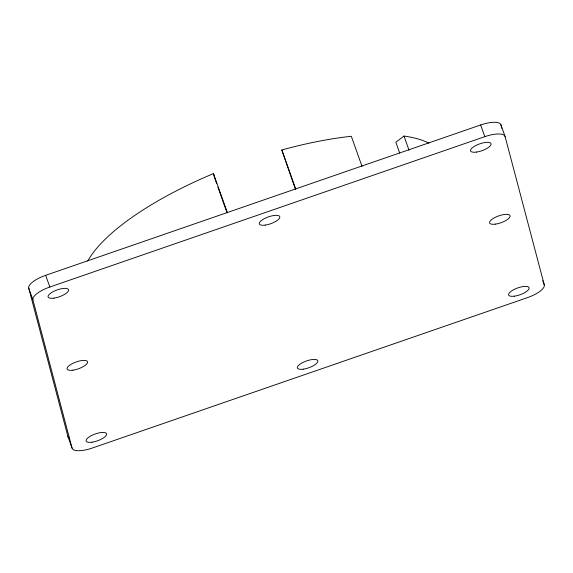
<?xml version="1.0" encoding="UTF-8"?>
<svg xmlns="http://www.w3.org/2000/svg" width="573" height="573" viewBox="0 0 573 573"><rect width="100%" height="100%" fill="white"/><g stroke="black" fill="none" stroke-linecap="round" stroke-linejoin="round"><path stroke-width="0.86" d="M428.855 143.121A191.045 63.46 -19.6 0 0 403.994 136.052L395.836 142.204L399.703 153.055M45.69 275.319L480.625 124.978A19.733 6.554 -19.6 0 1 500.945 124.885L505.107 136.575L544.271 284.881A19.733 6.554 -19.6 0 1 527.31 297.681L92.375 448.022A19.733 6.554 -19.6 0 1 72.055 448.115L67.893 436.425L28.729 288.119A19.733 6.554 -19.6 0 1 45.69 275.319L49.851 287.009A19.733 6.554 -19.6 0 0 32.89 299.808L72.055 448.115M49.851 287.009L484.794 136.661A19.733 6.554 -19.6 0 1 505.107 136.575M542.789 280.706L544.271 284.881M480.625 124.978L484.794 136.661M403.994 136.052L409.043 150.248M362.014 166.335L351.313 136.281A191.045 63.46 -19.6 0 0 281.823 149.976L295.453 189.355M281.823 149.976L295.797 189.212M87.769 260.966A191.045 63.46 -19.6 0 1 213.478 173.598L227.445 212.834M214.617 177.917L216.701 183.761M217.89 187.106L226.808 212.146M28.729 288.119L32.89 299.808M500.945 124.885L501.855 128.338M213.478 173.598L214.388 177.057M69.075 437.922A19.733 6.554 -19.6 0 1 67.893 436.425M92.017 442.198A10.851 3.603 -19.6 0 0 106.599 433.861A10.851 3.603 -19.6 0 0 90.419 436.146A10.851 3.603 -19.6 0 0 92.017 442.198M73 370.165A10.851 3.603 -19.6 0 0 87.576 361.821A10.851 3.603 -19.6 0 0 71.396 364.113A10.851 3.603 -19.6 0 0 73 370.165M53.977 298.132A10.851 3.603 -19.6 0 0 68.552 289.788A10.851 3.603 -19.6 0 0 52.372 292.08A10.851 3.603 -19.6 0 0 53.977 298.132M265.235 225.11A10.851 3.603 -19.6 0 0 279.81 216.766A10.851 3.603 -19.6 0 0 263.63 219.051A10.851 3.603 -19.6 0 0 265.235 225.11M476.485 152.081A10.851 3.603 -19.6 0 0 491.068 143.744A10.851 3.603 -19.6 0 0 474.888 146.029A10.851 3.603 -19.6 0 0 476.485 152.081M495.509 224.122A10.851 3.603 -19.6 0 0 510.092 215.777A10.851 3.603 -19.6 0 0 493.912 218.062A10.851 3.603 -19.6 0 0 495.509 224.122M514.533 296.155A10.851 3.603 -19.6 0 0 529.115 287.811A10.851 3.603 -19.6 0 0 512.935 290.096A10.851 3.603 -19.6 0 0 514.533 296.155M303.275 369.177A10.851 3.603 -19.6 0 0 317.857 360.832A10.851 3.603 -19.6 0 0 301.677 363.124A10.851 3.603 -19.6 0 0 303.275 369.177"/></g></svg>
